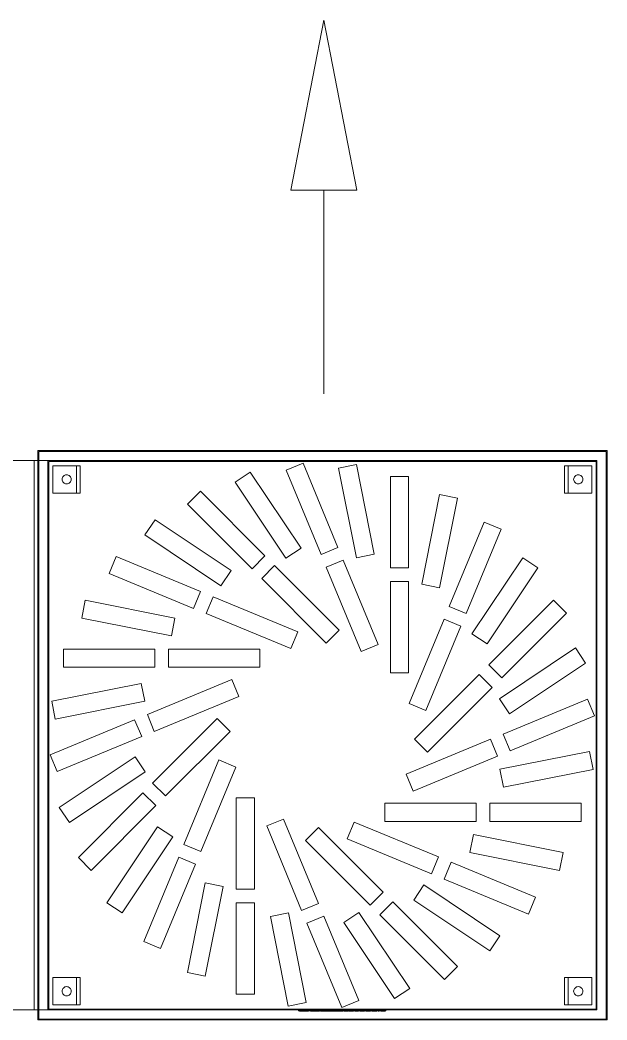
# Model space of a CAD drawing. Header units: inches. Extents: x -172 to 5713, y -54 to 3470.
# Drawn here: x 1669 to 1733.2, y 1305.2 to 1414.6 of the extents above; entities that cross this region are included whole.
import ezdxf

# ---------------------------------------------------------------- set-up
doc = ezdxf.new("R2010")
doc.units = ezdxf.units.IN
doc.header["$MEASUREMENT"] = 0
for name, color, linetype, lineweight in [('MTY-EMIS-KANALI', 150, 'Continuous', 0), ('STM-U-MENFEZ', 2, 'Continuous', 0), ('VDI3805_Objects', 7, 'Continuous', 0)]:
    doc.layers.add(name, color=color, linetype=linetype, lineweight=lineweight)

# ---------------------------------------------------------------- blocks, each defined once
blk = doc.blocks.new('150_970_03')
at = {"layer": 'VDI3805_Objects', "color": 7}
for p, q in [((-0.0696, 0.3005), (-0.0696, 0.3015)), ((-0.0696, 0.3015), (0.026, 0.3015)), ((0.026, 0.3005), (-0.0696, 0.3005)), ((0.026, 0.3005), (0.026, 0.3015))]:
    blk.add_line(p, q, dxfattribs=at)
at = {"layer": 'VDI3805_Objects', "color": 38}
for p, q in [((-0.0672, 0.3018), (-0.0688, 0.3018)), ((-0.0688, 0.3018), (-0.0688, 0.3006)), ((-0.0688, 0.3018), (-0.0666, 0.3018)), ((-0.0688, 0.3006), (-0.0672, 0.3006)), ((-0.0666, 0.3006), (-0.0688, 0.3006)), ((-0.0653, 0.3018), (-0.0672, 0.3018)), ((-0.0672, 0.3018), (-0.0672, 0.3006)), ((-0.0672, 0.3006), (-0.0653, 0.3006)), ((-0.0666, 0.3018), (-0.0666, 0.3006)), ((-0.065, 0.3018), (-0.0653, 0.3018)), ((-0.0653, 0.3018), (-0.0653, 0.3006)), ((-0.0653, 0.3006), (-0.065, 0.3006)), ((-0.065, 0.3018), (-0.0638, 0.3018)), ((-0.065, 0.3018), (-0.065, 0.3006)), ((-0.0638, 0.3006), (-0.065, 0.3006)), ((-0.0638, 0.3018), (-0.0638, 0.3006)), ((-0.0609, 0.3018), (-0.0621, 0.3018)), ((-0.0621, 0.3006), (-0.0621, 0.3018)), ((-0.0609, 0.3006), (-0.0621, 0.3006)), ((-0.0609, 0.3006), (-0.0609, 0.3018)), ((-0.0583, 0.3018), (-0.0594, 0.3018)), ((-0.0594, 0.3018), (-0.0594, 0.3006)), ((-0.0594, 0.3018), (-0.0583, 0.3018)), ((-0.0594, 0.3006), (-0.0583, 0.3006)), ((-0.0583, 0.3006), (-0.0594, 0.3006)), ((-0.0553, 0.3018), (-0.0583, 0.3018)), ((-0.0583, 0.3018), (-0.0583, 0.3006)), ((-0.0583, 0.3018), (-0.0583, 0.3006)), ((-0.0583, 0.3018), (-0.0553, 0.3018)), ((-0.0583, 0.3006), (-0.0553, 0.3006)), ((-0.0553, 0.3006), (-0.0583, 0.3006)), ((-0.0541, 0.3018), (-0.0553, 0.3018)), ((-0.0553, 0.3018), (-0.0553, 0.3006)), ((-0.0553, 0.3018), (-0.0553, 0.3006)), ((-0.0553, 0.3018), (-0.0541, 0.3018)), ((-0.0553, 0.3006), (-0.0541, 0.3006)), ((-0.0541, 0.3006), (-0.0553, 0.3006)), ((-0.0541, 0.3018), (-0.0541, 0.3006)), ((-0.0513, 0.3018), (-0.0525, 0.3018)), ((-0.0525, 0.3018), (-0.0525, 0.3006)), ((-0.0525, 0.3006), (-0.0513, 0.3006)), ((-0.0486, 0.3018), (-0.0513, 0.3018)), ((-0.0513, 0.3018), (-0.0513, 0.3006)), ((-0.0513, 0.3006), (-0.0486, 0.3006)), ((-0.0486, 0.3018), (-0.0475, 0.3018)), ((-0.0486, 0.3018), (-0.0486, 0.3006)), ((-0.0475, 0.3006), (-0.0486, 0.3006)), ((-0.0475, 0.3018), (-0.0475, 0.3006)), ((-0.0459, 0.3018), (-0.0456, 0.3018)), ((-0.0456, 0.3018), (-0.0459, 0.3018)), ((-0.0459, 0.3018), (-0.0459, 0.3006)), ((-0.0459, 0.3018), (-0.0459, 0.3018)), ((-0.0459, 0.3018), (-0.0459, 0.3006)), ((-0.0459, 0.3018), (-0.0454, 0.3018)), ((-0.0454, 0.3018), (-0.0459, 0.3018)), ((-0.0459, 0.3018), (-0.0459, 0.3006)), ((-0.0459, 0.3018), (-0.0459, 0.3018)), ((-0.0456, 0.3006), (-0.0459, 0.3006)), ((-0.0459, 0.3006), (-0.0456, 0.3006)), ((-0.0459, 0.3006), (-0.0459, 0.3006)), ((-0.0454, 0.3006), (-0.0459, 0.3006)), ((-0.0459, 0.3006), (-0.0454, 0.3006)), ((-0.0459, 0.3006), (-0.0459, 0.3006)), ((-0.0456, 0.3018), (-0.0456, 0.3006)), ((-0.0456, 0.3018), (-0.0453, 0.3018)), ((-0.0453, 0.3018), (-0.0456, 0.3018)), ((-0.0456, 0.3018), (-0.0456, 0.3006)), ((-0.0453, 0.3006), (-0.0456, 0.3006)), ((-0.0456, 0.3006), (-0.0453, 0.3006)), ((-0.0454, 0.3018), (-0.0454, 0.3006)), ((-0.0454, 0.3018), (-0.0448, 0.3018)), ((-0.0448, 0.3018), (-0.0454, 0.3018)), ((-0.0454, 0.3018), (-0.0454, 0.3006)), ((-0.0448, 0.3006), (-0.0454, 0.3006)), ((-0.0454, 0.3006), (-0.0448, 0.3006)), ((-0.0453, 0.3018), (-0.0453, 0.3006)), ((-0.0453, 0.3018), (-0.045, 0.3018)), ((-0.045, 0.3018), (-0.0453, 0.3018)), ((-0.0453, 0.3018), (-0.0453, 0.3006)), ((-0.045, 0.3006), (-0.0453, 0.3006)), ((-0.0453, 0.3006), (-0.045, 0.3006)), ((-0.045, 0.3018), (-0.045, 0.3006)), ((-0.045, 0.3018), (-0.0447, 0.3018)), ((-0.0446, 0.3018), (-0.045, 0.3018)), ((-0.045, 0.3018), (-0.045, 0.3006)), ((-0.0447, 0.3006), (-0.045, 0.3006)), ((-0.045, 0.3006), (-0.0446, 0.3006)), ((-0.0448, 0.3018), (-0.0448, 0.3006)), ((-0.0448, 0.3018), (-0.0441, 0.3018)), ((-0.0441, 0.3018), (-0.0448, 0.3018)), ((-0.0448, 0.3018), (-0.0448, 0.3006)), ((-0.0441, 0.3006), (-0.0448, 0.3006)), ((-0.0448, 0.3006), (-0.0441, 0.3006)), ((-0.0447, 0.3018), (-0.0447, 0.3006)), ((-0.0447, 0.3018), (-0.0443, 0.3018)), ((-0.0443, 0.3006), (-0.0447, 0.3006)), ((-0.0443, 0.3018), (-0.0446, 0.3018)), ((-0.0446, 0.3018), (-0.0446, 0.3006)), ((-0.0446, 0.3006), (-0.0443, 0.3006)), ((-0.0443, 0.3018), (-0.0443, 0.3006)), ((-0.0443, 0.3018), (-0.0439, 0.3018)), ((-0.0439, 0.3018), (-0.0443, 0.3018)), ((-0.0443, 0.3018), (-0.0443, 0.3006)), ((-0.0439, 0.3006), (-0.0443, 0.3006)), ((-0.0443, 0.3006), (-0.0439, 0.3006)), ((-0.0441, 0.3018), (-0.0441, 0.3006)), ((-0.0441, 0.3018), (-0.0435, 0.3018)), ((-0.0435, 0.3018), (-0.0441, 0.3018)), ((-0.0441, 0.3018), (-0.0441, 0.3006)), ((-0.0435, 0.3006), (-0.0441, 0.3006)), ((-0.0441, 0.3006), (-0.0435, 0.3006)), ((-0.0439, 0.3018), (-0.0439, 0.3006)), ((-0.0439, 0.3018), (-0.0436, 0.3018)), ((-0.0435, 0.3018), (-0.0439, 0.3018)), ((-0.0439, 0.3018), (-0.0439, 0.3006)), ((-0.0436, 0.3006), (-0.0439, 0.3006)), ((-0.0439, 0.3006), (-0.0435, 0.3006)), ((-0.0436, 0.3018), (-0.0436, 0.3006)), ((-0.0436, 0.3018), (-0.0432, 0.3018)), ((-0.0432, 0.3006), (-0.0436, 0.3006)), ((-0.0432, 0.3018), (-0.0435, 0.3018)), ((-0.0435, 0.3018), (-0.0435, 0.3006)), ((-0.0435, 0.3018), (-0.0435, 0.3006)), ((-0.0435, 0.3018), (-0.0429, 0.3018)), ((-0.0429, 0.3018), (-0.0435, 0.3018)), ((-0.0435, 0.3018), (-0.0435, 0.3006)), ((-0.0435, 0.3006), (-0.0432, 0.3006)), ((-0.0429, 0.3006), (-0.0435, 0.3006)), ((-0.0435, 0.3006), (-0.0429, 0.3006)), ((-0.0432, 0.3018), (-0.0432, 0.3006)), ((-0.0432, 0.3018), (-0.0429, 0.3018)), ((-0.0429, 0.3018), (-0.0432, 0.3018)), ((-0.0432, 0.3018), (-0.0432, 0.3006)), ((-0.0429, 0.3006), (-0.0432, 0.3006)), ((-0.0432, 0.3006), (-0.0429, 0.3006)), ((-0.0429, 0.3018), (-0.0429, 0.3006)), ((-0.0429, 0.3018), (-0.0427, 0.3018)), ((-0.0427, 0.3018), (-0.0429, 0.3018)), ((-0.0429, 0.3018), (-0.0429, 0.3006)), ((-0.0429, 0.3018), (-0.0429, 0.3006)), ((-0.0429, 0.3018), (-0.0424, 0.3018)), ((-0.0424, 0.3018), (-0.0429, 0.3018)), ((-0.0429, 0.3018), (-0.0429, 0.3006)), ((-0.0427, 0.3006), (-0.0429, 0.3006)), ((-0.0429, 0.3006), (-0.0427, 0.3006)), ((-0.0424, 0.3006), (-0.0429, 0.3006)), ((-0.0429, 0.3006), (-0.0424, 0.3006)), ((-0.0427, 0.3018), (-0.0427, 0.3006)), ((-0.0427, 0.3018), (-0.0425, 0.3018)), ((-0.0425, 0.3018), (-0.0427, 0.3018)), ((-0.0427, 0.3018), (-0.0427, 0.3006)), ((-0.0425, 0.3006), (-0.0427, 0.3006)), ((-0.0427, 0.3006), (-0.0425, 0.3006)), ((-0.0425, 0.3018), (-0.0425, 0.3006)), ((-0.0425, 0.3018), (-0.0424, 0.3018)), ((-0.0424, 0.3018), (-0.0425, 0.3018)), ((-0.0425, 0.3018), (-0.0425, 0.3006)), ((-0.0424, 0.3006), (-0.0425, 0.3006)), ((-0.0425, 0.3006), (-0.0424, 0.3006)), ((-0.0424, 0.3018), (-0.0424, 0.3006)), ((-0.0424, 0.3018), (-0.0424, 0.3018)), ((-0.0424, 0.3018), (-0.0424, 0.3006)), ((-0.0424, 0.3018), (-0.0424, 0.3018)), ((-0.0424, 0.3018), (-0.0424, 0.3006)), ((-0.0424, 0.3018), (-0.0424, 0.3006)), ((-0.0424, 0.3018), (-0.0419, 0.3018)), ((-0.0419, 0.3018), (-0.0424, 0.3018)), ((-0.0424, 0.3018), (-0.0424, 0.3006)), ((-0.0424, 0.3006), (-0.0424, 0.3006)), ((-0.0424, 0.3006), (-0.0424, 0.3006)), ((-0.0419, 0.3006), (-0.0424, 0.3006)), ((-0.0424, 0.3006), (-0.0419, 0.3006)), ((-0.0419, 0.3018), (-0.0419, 0.3006)), ((-0.0419, 0.3018), (-0.0415, 0.3018)), ((-0.0415, 0.3018), (-0.0419, 0.3018)), ((-0.0419, 0.3018), (-0.0419, 0.3006)), ((-0.0415, 0.3006), (-0.0419, 0.3006)), ((-0.0419, 0.3006), (-0.0415, 0.3006)), ((-0.0415, 0.3018), (-0.0415, 0.3006)), ((-0.0415, 0.3018), (-0.0412, 0.3018)), ((-0.0412, 0.3006), (-0.0415, 0.3006)), ((-0.0412, 0.3018), (-0.0412, 0.3006)), ((-0.0412, 0.3018), (-0.0411, 0.3018)), ((-0.0411, 0.3006), (-0.0412, 0.3006)), ((-0.0411, 0.3018), (-0.0411, 0.3006)), ((-0.0411, 0.3018), (-0.041, 0.3018)), ((-0.041, 0.3006), (-0.0411, 0.3006)), ((-0.041, 0.3018), (-0.041, 0.3006)), ((-0.0394, 0.3018), (-0.0356, 0.3018)), ((-0.0394, 0.3018), (-0.0394, 0.3006)), ((-0.0394, 0.3018), (-0.0367, 0.3018)), ((-0.0356, 0.3006), (-0.0394, 0.3006)), ((-0.0367, 0.3006), (-0.0394, 0.3006)), ((-0.0367, 0.3018), (-0.0367, 0.3006)), ((-0.0356, 0.3018), (-0.0356, 0.3006)), ((-0.0289, 0.3018), (-0.0341, 0.3018)), ((-0.0341, 0.3018), (-0.0341, 0.3006)), ((-0.0341, 0.3018), (-0.0321, 0.3018)), ((-0.0341, 0.3006), (-0.0289, 0.3006)), ((-0.0321, 0.3006), (-0.0341, 0.3006)), ((-0.0321, 0.3018), (-0.0321, 0.3006)), ((-0.0321, 0.3018), (-0.0309, 0.3018)), ((-0.0309, 0.3006), (-0.0321, 0.3006)), ((-0.0309, 0.3018), (-0.0309, 0.3006)), ((-0.0309, 0.3018), (-0.0289, 0.3018)), ((-0.0289, 0.3006), (-0.0309, 0.3006)), ((-0.0289, 0.3018), (-0.0289, 0.3006)), ((-0.0281, 0.3018), (-0.0279, 0.3018)), ((-0.0281, 0.3018), (-0.0281, 0.3006)), ((-0.0281, 0.3018), (-0.0281, 0.3018)), ((-0.0281, 0.3018), (-0.0281, 0.3006)), ((-0.0279, 0.3006), (-0.0281, 0.3006)), ((-0.0281, 0.3006), (-0.0281, 0.3006)), ((-0.0279, 0.3018), (-0.0279, 0.3006)), ((-0.0279, 0.3018), (-0.0277, 0.3018)), ((-0.0277, 0.3006), (-0.0279, 0.3006)), ((-0.0278, 0.3006), (-0.0278, 0.3018)), ((-0.0278, 0.3018), (-0.0277, 0.3018)), ((-0.0277, 0.3006), (-0.0278, 0.3006)), ((-0.0277, 0.3006), (-0.0277, 0.3018)), ((-0.0277, 0.3018), (-0.0276, 0.3018)), ((-0.0277, 0.3018), (-0.0277, 0.3006)), ((-0.0277, 0.3018), (-0.0274, 0.3018)), ((-0.0276, 0.3006), (-0.0277, 0.3006)), ((-0.0274, 0.3006), (-0.0277, 0.3006)), ((-0.0276, 0.3006), (-0.0276, 0.3018)), ((-0.0276, 0.3018), (-0.0274, 0.3018)), ((-0.0274, 0.3006), (-0.0276, 0.3006)), ((-0.0274, 0.3006), (-0.0274, 0.3018)), ((-0.0274, 0.3018), (-0.0272, 0.3018)), ((-0.0274, 0.3018), (-0.0274, 0.3006)), ((-0.0274, 0.3018), (-0.0271, 0.3018)), ((-0.0272, 0.3006), (-0.0274, 0.3006)), ((-0.0271, 0.3006), (-0.0274, 0.3006)), ((-0.0272, 0.3006), (-0.0272, 0.3018)), ((-0.0272, 0.3018), (-0.0269, 0.3018)), ((-0.0269, 0.3006), (-0.0272, 0.3006)), ((-0.0271, 0.3018), (-0.0271, 0.3006)), ((-0.0271, 0.3018), (-0.0267, 0.3018)), ((-0.0267, 0.3006), (-0.0271, 0.3006)), ((-0.0269, 0.3006), (-0.0269, 0.3018)), ((-0.0269, 0.3018), (-0.0266, 0.3018)), ((-0.0263, 0.3018), (-0.0269, 0.3018)), ((-0.0269, 0.3018), (-0.0269, 0.3006)), ((-0.0269, 0.3018), (-0.0265, 0.3018)), ((-0.0268, 0.3018), (-0.0269, 0.3018)), ((-0.0269, 0.3018), (-0.0269, 0.3018)), ((-0.0269, 0.3018), (-0.0269, 0.3018)), ((-0.0269, 0.3018), (-0.0269, 0.3018)), ((-0.0269, 0.3018), (-0.0269, 0.3018)), ((-0.0269, 0.3018), (-0.0268, 0.3018)), ((-0.0269, 0.3018), (-0.0269, 0.3006)), ((-0.0269, 0.3018), (-0.0269, 0.3006)), ((-0.0269, 0.3018), (-0.0269, 0.3006)), ((-0.0269, 0.3018), (-0.0269, 0.3006)), ((-0.0269, 0.3018), (-0.0269, 0.3006)), ((-0.0266, 0.3006), (-0.0269, 0.3006)), ((-0.0269, 0.3006), (-0.0263, 0.3006)), ((-0.0265, 0.3006), (-0.0269, 0.3006)), ((-0.0268, 0.3006), (-0.0269, 0.3006)), ((-0.0269, 0.3006), (-0.0269, 0.3006)), ((-0.0269, 0.3006), (-0.0269, 0.3006)), ((-0.0269, 0.3006), (-0.0269, 0.3006)), ((-0.0269, 0.3006), (-0.0269, 0.3006)), ((-0.0269, 0.3006), (-0.0269, 0.3006)), ((-0.0268, 0.3006), (-0.0269, 0.3006)), ((-0.0267, 0.3018), (-0.0268, 0.3018)), ((-0.0268, 0.3018), (-0.0268, 0.3006)), ((-0.0267, 0.3018), (-0.0268, 0.3018)), ((-0.0268, 0.3018), (-0.0268, 0.3006)), ((-0.0268, 0.3006), (-0.0267, 0.3006)), ((-0.0267, 0.3006), (-0.0268, 0.3006)), ((-0.0267, 0.3018), (-0.0267, 0.3006)), ((-0.0267, 0.3018), (-0.0263, 0.3018)), ((-0.0266, 0.3018), (-0.0267, 0.3018)), ((-0.0267, 0.3018), (-0.0267, 0.3006)), ((-0.0266, 0.3018), (-0.0267, 0.3018)), ((-0.0267, 0.3018), (-0.0267, 0.3006)), ((-0.0263, 0.3006), (-0.0267, 0.3006)), ((-0.0267, 0.3006), (-0.0266, 0.3006)), ((-0.0266, 0.3006), (-0.0267, 0.3006)), ((-0.0266, 0.3006), (-0.0266, 0.3018)), ((-0.0266, 0.3018), (-0.0262, 0.3018)), ((-0.0265, 0.3018), (-0.0266, 0.3018)), ((-0.0266, 0.3018), (-0.0266, 0.3006)), ((-0.0264, 0.3018), (-0.0266, 0.3018)), ((-0.0266, 0.3018), (-0.0266, 0.3006)), ((-0.0262, 0.3006), (-0.0266, 0.3006)), ((-0.0266, 0.3006), (-0.0265, 0.3006)), ((-0.0264, 0.3006), (-0.0266, 0.3006)), ((-0.0264, 0.3018), (-0.0265, 0.3018)), ((-0.0265, 0.3018), (-0.0265, 0.3006)), ((-0.0265, 0.3018), (-0.0265, 0.3006)), ((-0.0265, 0.3018), (-0.0258, 0.3018)), ((-0.0265, 0.3006), (-0.0265, 0.3018)), ((-0.0265, 0.3018), (-0.0264, 0.3018)), ((-0.0265, 0.3006), (-0.0265, 0.3018)), ((-0.0265, 0.3018), (-0.0265, 0.3018)), ((-0.0265, 0.3006), (-0.0265, 0.3018)), ((-0.0265, 0.3018), (-0.0265, 0.3018)), ((-0.0265, 0.3006), (-0.0265, 0.3018)), ((-0.0265, 0.3018), (-0.0265, 0.3018)), ((-0.0265, 0.3006), (-0.0264, 0.3006)), ((-0.0258, 0.3006), (-0.0265, 0.3006)), ((-0.0264, 0.3006), (-0.0265, 0.3006)), ((-0.0265, 0.3006), (-0.0265, 0.3006)), ((-0.0265, 0.3006), (-0.0265, 0.3006)), ((-0.0265, 0.3006), (-0.0265, 0.3006)), ((-0.0262, 0.3018), (-0.0264, 0.3018)), ((-0.0264, 0.3018), (-0.0264, 0.3006)), ((-0.0263, 0.3018), (-0.0264, 0.3018)), ((-0.0264, 0.3018), (-0.0264, 0.3006)), ((-0.0264, 0.3006), (-0.0264, 0.3018)), ((-0.0264, 0.3018), (-0.0263, 0.3018)), ((-0.0264, 0.3006), (-0.0264, 0.3018)), ((-0.0264, 0.3018), (-0.0264, 0.3018)), ((-0.0264, 0.3006), (-0.0262, 0.3006)), ((-0.0263, 0.3006), (-0.0264, 0.3006)), ((-0.0263, 0.3006), (-0.0264, 0.3006)), ((-0.0264, 0.3006), (-0.0264, 0.3006)), ((-0.0263, 0.3018), (-0.0263, 0.3006)), ((-0.0263, 0.3018), (-0.0258, 0.3018)), ((-0.0263, 0.3018), (-0.0263, 0.3006)), ((-0.0263, 0.3006), (-0.0263, 0.3018)), ((-0.0263, 0.3018), (-0.0263, 0.3018)), ((-0.0263, 0.3006), (-0.0263, 0.3018)), ((-0.0262, 0.3018), (-0.0263, 0.3018)), ((-0.0258, 0.3006), (-0.0263, 0.3006)), ((-0.0263, 0.3006), (-0.0263, 0.3006)), ((-0.0263, 0.3006), (-0.0262, 0.3006)), ((-0.0262, 0.3006), (-0.0262, 0.3018)), ((-0.0262, 0.3018), (-0.0258, 0.3018)), ((-0.0249, 0.3018), (-0.0262, 0.3018)), ((-0.0262, 0.3018), (-0.0262, 0.3006)), ((-0.0253, 0.3018), (-0.0262, 0.3018)), ((-0.0258, 0.3006), (-0.0262, 0.3006)), ((-0.0262, 0.3006), (-0.0249, 0.3006)), ((-0.0262, 0.3006), (-0.0253, 0.3006)), ((-0.0258, 0.3006), (-0.0258, 0.3018)), ((-0.0258, 0.3018), (-0.0254, 0.3018)), ((-0.0258, 0.3018), (-0.0254, 0.3018)), ((-0.0258, 0.3018), (-0.0258, 0.3006)), ((-0.0258, 0.3018), (-0.0253, 0.3018)), ((-0.0254, 0.3006), (-0.0258, 0.3006)), ((-0.0254, 0.3006), (-0.0258, 0.3006)), ((-0.0253, 0.3006), (-0.0258, 0.3006)), ((-0.0254, 0.3006), (-0.0254, 0.3018)), ((-0.0254, 0.3018), (-0.0251, 0.3018)), ((-0.0249, 0.3018), (-0.0254, 0.3018)), ((-0.0254, 0.3018), (-0.0254, 0.3006)), ((-0.0251, 0.3006), (-0.0254, 0.3006)), ((-0.0254, 0.3006), (-0.0249, 0.3006)), ((-0.0253, 0.3018), (-0.0253, 0.3006)), ((-0.0253, 0.3018), (-0.0249, 0.3018)), ((-0.0249, 0.3006), (-0.0253, 0.3006)), ((-0.0251, 0.3006), (-0.0251, 0.3018)), ((-0.0251, 0.3018), (-0.0247, 0.3018)), ((-0.0247, 0.3006), (-0.0251, 0.3006)), ((-0.0245, 0.3018), (-0.0249, 0.3018)), ((-0.0249, 0.3018), (-0.0249, 0.3006)), ((-0.0249, 0.3018), (-0.0249, 0.3006)), ((-0.0249, 0.3006), (-0.0245, 0.3006)), ((-0.0247, 0.3006), (-0.0247, 0.3018)), ((-0.0247, 0.3018), (-0.0244, 0.3018)), ((-0.0244, 0.3006), (-0.0247, 0.3006)), ((-0.0242, 0.3018), (-0.0245, 0.3018)), ((-0.0245, 0.3018), (-0.0245, 0.3006)), ((-0.0245, 0.3006), (-0.0242, 0.3006)), ((-0.0244, 0.3006), (-0.0244, 0.3018)), ((-0.0244, 0.3018), (-0.0242, 0.3018)), ((-0.0242, 0.3006), (-0.0244, 0.3006)), ((-0.0242, 0.3006), (-0.0242, 0.3018)), ((-0.0242, 0.3018), (-0.024, 0.3018)), ((-0.0239, 0.3018), (-0.0242, 0.3018)), ((-0.0242, 0.3018), (-0.0242, 0.3006)), ((-0.024, 0.3006), (-0.0242, 0.3006)), ((-0.0242, 0.3006), (-0.0239, 0.3006)), ((-0.024, 0.3006), (-0.024, 0.3018)), ((-0.024, 0.3018), (-0.0239, 0.3018)), ((-0.0239, 0.3006), (-0.024, 0.3006)), ((-0.0239, 0.3018), (-0.0237, 0.3018)), ((-0.0239, 0.3006), (-0.0239, 0.3018)), ((-0.0239, 0.3006), (-0.0239, 0.3018)), ((-0.0239, 0.3018), (-0.0239, 0.3018)), ((-0.0239, 0.3018), (-0.0239, 0.3006)), ((-0.0237, 0.3006), (-0.0239, 0.3006)), ((-0.0239, 0.3006), (-0.0239, 0.3006)), ((-0.0237, 0.3018), (-0.0237, 0.3006)), ((-0.0237, 0.3018), (-0.0236, 0.3018)), ((-0.0236, 0.3006), (-0.0237, 0.3006)), ((-0.0236, 0.3018), (-0.0236, 0.3006)), ((-0.0236, 0.3018), (-0.0235, 0.3018)), ((-0.0235, 0.3006), (-0.0236, 0.3006)), ((-0.0235, 0.3018), (-0.0235, 0.3006)), ((-0.022, 0.3018), (-0.0224, 0.3018)), ((-0.0224, 0.3018), (-0.0224, 0.3006)), ((-0.0224, 0.3018), (-0.0193, 0.3018)), ((-0.0224, 0.3006), (-0.022, 0.3006)), ((-0.0193, 0.3006), (-0.0224, 0.3006)), ((-0.0189, 0.3018), (-0.022, 0.3018)), ((-0.022, 0.3018), (-0.022, 0.3006)), ((-0.022, 0.3006), (-0.0189, 0.3006)), ((-0.0188, 0.3018), (-0.0219, 0.3018)), ((-0.0219, 0.3018), (-0.0219, 0.3006)), ((-0.0219, 0.3018), (-0.0135, 0.3018)), ((-0.0219, 0.3006), (-0.0188, 0.3006)), ((-0.0135, 0.3006), (-0.0219, 0.3006)), ((-0.0212, 0.3018), (-0.0215, 0.3018)), ((-0.0215, 0.3018), (-0.0215, 0.3006)), ((-0.0215, 0.3018), (-0.0184, 0.3018)), ((-0.0215, 0.3006), (-0.0212, 0.3006)), ((-0.0184, 0.3006), (-0.0215, 0.3006)), ((-0.0181, 0.3018), (-0.0212, 0.3018)), ((-0.0212, 0.3018), (-0.0212, 0.3006)), ((-0.0212, 0.3006), (-0.0181, 0.3006)), ((-0.0203, 0.3018), (-0.0207, 0.3018)), ((-0.0207, 0.3018), (-0.0207, 0.3006)), ((-0.0207, 0.3018), (-0.0176, 0.3018)), ((-0.0207, 0.3006), (-0.0203, 0.3006)), ((-0.0176, 0.3006), (-0.0207, 0.3006)), ((-0.0172, 0.3018), (-0.0203, 0.3018)), ((-0.0203, 0.3018), (-0.0203, 0.3006)), ((-0.0203, 0.3006), (-0.0172, 0.3006)), ((-0.0195, 0.3018), (-0.0198, 0.3018)), ((-0.0198, 0.3018), (-0.0198, 0.3006)), ((-0.0198, 0.3018), (-0.0167, 0.3018)), ((-0.0198, 0.3006), (-0.0195, 0.3006)), ((-0.0167, 0.3006), (-0.0198, 0.3006)), ((-0.0171, 0.3018), (-0.0195, 0.3018)), ((-0.0195, 0.3018), (-0.0195, 0.3006)), ((-0.0195, 0.3006), (-0.0171, 0.3006)), ((-0.0193, 0.3018), (-0.0193, 0.3006)), ((-0.0193, 0.3018), (-0.0189, 0.3018)), ((-0.0189, 0.3006), (-0.0193, 0.3006)), ((-0.0186, 0.3018), (-0.019, 0.3018)), ((-0.019, 0.3018), (-0.019, 0.3006)), ((-0.019, 0.3018), (-0.0176, 0.3018)), ((-0.019, 0.3006), (-0.0186, 0.3006)), ((-0.0176, 0.3006), (-0.019, 0.3006)), ((-0.0189, 0.3018), (-0.0189, 0.3006)), ((-0.0104, 0.3018), (-0.0188, 0.3018)), ((-0.0188, 0.3018), (-0.0188, 0.3006)), ((-0.0188, 0.3006), (-0.0104, 0.3006)), ((-0.0179, 0.3018), (-0.0186, 0.3018)), ((-0.0186, 0.3018), (-0.0186, 0.3006)), ((-0.0186, 0.3006), (-0.0179, 0.3006)), ((-0.0184, 0.3018), (-0.0184, 0.3006)), ((-0.0184, 0.3018), (-0.0181, 0.3018)), ((-0.0181, 0.3006), (-0.0184, 0.3006)), ((-0.0181, 0.3018), (-0.0181, 0.3006)), ((-0.0176, 0.3018), (-0.0179, 0.3018)), ((-0.0179, 0.3018), (-0.0179, 0.3006)), ((-0.0179, 0.3006), (-0.0176, 0.3006)), ((-0.0176, 0.3018), (-0.0176, 0.3006)), ((-0.0176, 0.3018), (-0.0172, 0.3018)), ((-0.0176, 0.3018), (-0.0176, 0.3006)), ((-0.0172, 0.3006), (-0.0176, 0.3006)), ((-0.0172, 0.3018), (-0.0172, 0.3006)), ((-0.0167, 0.3018), (-0.0171, 0.3018)), ((-0.0171, 0.3018), (-0.0171, 0.3006)), ((-0.0171, 0.3006), (-0.0167, 0.3006)), ((-0.0167, 0.3018), (-0.0167, 0.3006)), ((-0.016, 0.3018), (-0.0129, 0.3018)), ((-0.0157, 0.3018), (-0.016, 0.3018)), ((-0.016, 0.3018), (-0.016, 0.3006)), ((-0.0129, 0.3006), (-0.016, 0.3006)), ((-0.016, 0.3006), (-0.0157, 0.3006)), ((-0.0134, 0.3018), (-0.0157, 0.3018)), ((-0.0157, 0.3018), (-0.0157, 0.3006)), ((-0.0157, 0.3018), (-0.0154, 0.3018)), ((-0.0126, 0.3018), (-0.0157, 0.3018)), ((-0.0157, 0.3018), (-0.0157, 0.3006)), ((-0.0157, 0.3006), (-0.0134, 0.3006)), ((-0.0154, 0.3006), (-0.0157, 0.3006)), ((-0.0157, 0.3006), (-0.0126, 0.3006)), ((-0.0154, 0.3018), (-0.0138, 0.3018)), ((-0.0154, 0.3018), (-0.0154, 0.3006)), ((-0.0138, 0.3006), (-0.0154, 0.3006)), ((-0.0152, 0.3018), (-0.0121, 0.3018)), ((-0.0148, 0.3018), (-0.0152, 0.3018)), ((-0.0152, 0.3018), (-0.0152, 0.3006)), ((-0.0121, 0.3006), (-0.0152, 0.3006)), ((-0.0152, 0.3006), (-0.0148, 0.3006)), ((-0.0143, 0.3018), (-0.0149, 0.3018)), ((-0.0149, 0.3018), (-0.0149, 0.3006)), ((-0.0149, 0.3018), (-0.0146, 0.3018)), ((-0.0149, 0.3006), (-0.0143, 0.3006)), ((-0.0146, 0.3006), (-0.0149, 0.3006)), ((-0.0117, 0.3018), (-0.0148, 0.3018)), ((-0.0148, 0.3018), (-0.0148, 0.3006)), ((-0.0148, 0.3006), (-0.0117, 0.3006)), ((-0.0146, 0.3018), (-0.0146, 0.3006)), ((-0.0146, 0.3018), (-0.0143, 0.3018)), ((-0.0143, 0.3006), (-0.0146, 0.3006)), ((-0.0143, 0.3018), (-0.0143, 0.3006)), ((-0.0143, 0.3018), (-0.0112, 0.3018)), ((-0.014, 0.3018), (-0.0143, 0.3018)), ((-0.0143, 0.3018), (-0.0143, 0.3006)), ((-0.0112, 0.3006), (-0.0143, 0.3006)), ((-0.0143, 0.3006), (-0.014, 0.3006)), ((-0.0109, 0.3018), (-0.014, 0.3018)), ((-0.014, 0.3018), (-0.014, 0.3006)), ((-0.014, 0.3006), (-0.0109, 0.3006)), ((-0.0138, 0.3018), (-0.0138, 0.3006)), ((-0.0138, 0.3018), (-0.0134, 0.3018)), ((-0.0134, 0.3006), (-0.0138, 0.3006)), ((-0.0135, 0.3018), (-0.0104, 0.3018)), ((-0.0135, 0.3018), (-0.0135, 0.3006)), ((-0.0104, 0.3006), (-0.0135, 0.3006)), ((-0.0134, 0.3018), (-0.0134, 0.3006)), ((-0.0129, 0.3018), (-0.0129, 0.3006)), ((-0.0129, 0.3018), (-0.0126, 0.3018)), ((-0.0126, 0.3006), (-0.0129, 0.3006)), ((-0.0126, 0.3018), (-0.0126, 0.3006)), ((-0.0121, 0.3018), (-0.0121, 0.3006)), ((-0.0121, 0.3018), (-0.0117, 0.3018)), ((-0.0117, 0.3006), (-0.0121, 0.3006)), ((-0.0117, 0.3018), (-0.0117, 0.3006)), ((-0.0112, 0.3018), (-0.0112, 0.3006)), ((-0.0112, 0.3018), (-0.0109, 0.3018)), ((-0.0109, 0.3006), (-0.0112, 0.3006)), ((-0.0109, 0.3018), (-0.0109, 0.3006)), ((-0.0104, 0.3018), (-0.0104, 0.3006)), ((-0.0099, 0.3018), (-0.01, 0.3018)), ((-0.01, 0.3018), (-0.01, 0.3006)), ((-0.0099, 0.3006), (-0.01, 0.3006)), ((-0.0095, 0.3018), (-0.0099, 0.3018)), ((-0.0099, 0.3018), (-0.0099, 0.3006)), ((-0.0099, 0.3006), (-0.0095, 0.3006)), ((-0.009, 0.3018), (-0.0095, 0.3018)), ((-0.0095, 0.3018), (-0.0095, 0.3006)), ((-0.0095, 0.3006), (-0.009, 0.3006)), ((-0.0082, 0.3018), (-0.009, 0.3018)), ((-0.009, 0.3018), (-0.009, 0.3006)), ((-0.009, 0.3006), (-0.0082, 0.3006)), ((-0.0073, 0.3018), (-0.0082, 0.3018)), ((-0.0082, 0.3018), (-0.0082, 0.3006)), ((-0.0082, 0.3006), (-0.0073, 0.3006)), ((-0.0063, 0.3018), (-0.0073, 0.3018)), ((-0.0073, 0.3018), (-0.0073, 0.3006)), ((-0.0072, 0.3018), (-0.0073, 0.3018)), ((-0.0073, 0.3006), (-0.0073, 0.3018)), ((-0.0073, 0.3006), (-0.0063, 0.3006)), ((-0.0073, 0.3006), (-0.0072, 0.3006)), ((-0.0072, 0.3006), (-0.0072, 0.3018)), ((-0.007, 0.3018), (-0.0072, 0.3018)), ((-0.0072, 0.3006), (-0.007, 0.3006)), ((-0.007, 0.3006), (-0.007, 0.3018)), ((-0.0067, 0.3018), (-0.007, 0.3018)), ((-0.007, 0.3006), (-0.0067, 0.3006)), ((-0.0067, 0.3006), (-0.0067, 0.3018)), ((-0.0063, 0.3018), (-0.0067, 0.3018)), ((-0.0067, 0.3006), (-0.0063, 0.3006)), ((-0.0052, 0.3018), (-0.0063, 0.3018)), ((-0.0063, 0.3018), (-0.0063, 0.3006)), ((-0.0063, 0.3006), (-0.0063, 0.3018)), ((-0.0058, 0.3018), (-0.0063, 0.3018)), ((-0.0063, 0.3006), (-0.0052, 0.3006)), ((-0.0063, 0.3006), (-0.0058, 0.3006)), ((-0.0058, 0.3006), (-0.0058, 0.3018)), ((-0.0053, 0.3018), (-0.0058, 0.3018)), ((-0.0058, 0.3006), (-0.0053, 0.3006)), ((-0.0046, 0.3018), (-0.0053, 0.3018)), ((-0.0053, 0.3006), (-0.0053, 0.3018)), ((-0.0053, 0.3006), (-0.0046, 0.3006)), ((-0.004, 0.3018), (-0.0052, 0.3018)), ((-0.0052, 0.3018), (-0.0052, 0.3006)), ((-0.0052, 0.3006), (-0.004, 0.3006)), ((-0.0046, 0.3006), (-0.0046, 0.3018)), ((-0.004, 0.3018), (-0.0046, 0.3018)), ((-0.0046, 0.3006), (-0.004, 0.3006)), ((-0.0028, 0.3018), (-0.004, 0.3018)), ((-0.004, 0.3018), (-0.004, 0.3006)), ((-0.0034, 0.3018), (-0.004, 0.3018)), ((-0.004, 0.3006), (-0.0028, 0.3006)), ((-0.004, 0.3006), (-0.0034, 0.3006)), ((-0.0034, 0.3006), (-0.0034, 0.3018)), ((-0.0027, 0.3018), (-0.0034, 0.3018)), ((-0.0034, 0.3006), (-0.0027, 0.3006)), ((-0.0017, 0.3018), (-0.0028, 0.3018)), ((-0.0028, 0.3018), (-0.0028, 0.3006)), ((-0.0028, 0.3006), (-0.0017, 0.3006)), ((-0.0027, 0.3006), (-0.0027, 0.3018)), ((-0.0022, 0.3018), (-0.0027, 0.3018)), ((-0.0027, 0.3006), (-0.0022, 0.3006)), ((-0.0022, 0.3006), (-0.0022, 0.3018)), ((-0.0017, 0.3018), (-0.0022, 0.3018)), ((-0.0022, 0.3006), (-0.0017, 0.3006)), ((-0.0007, 0.3018), (-0.0017, 0.3018)), ((-0.0017, 0.3018), (-0.0017, 0.3006)), ((-0.0017, 0.3006), (-0.0017, 0.3018)), ((-0.0013, 0.3018), (-0.0017, 0.3018)), ((-0.0007, 0.3006), (-0.0017, 0.3006)), ((-0.0017, 0.3006), (-0.0013, 0.3006)), ((-0.0013, 0.3006), (-0.0013, 0.3018)), ((-0.001, 0.3018), (-0.0013, 0.3018)), ((-0.0013, 0.3006), (-0.001, 0.3006)), ((-0.001, 0.3006), (-0.001, 0.3018)), ((-0.0008, 0.3018), (-0.001, 0.3018)), ((-0.001, 0.3006), (-0.0008, 0.3006)), ((-0.0007, 0.3018), (-0.0008, 0.3018)), ((-0.0008, 0.3006), (-0.0008, 0.3018)), ((-0.0008, 0.3006), (-0.0007, 0.3006)), ((0.0002, 0.3018), (-0.0007, 0.3018)), ((-0.0007, 0.3018), (-0.0007, 0.3006)), ((-0.0007, 0.3006), (-0.0007, 0.3018)), ((0.0002, 0.3006), (-0.0007, 0.3006)), ((0.001, 0.3018), (0.0002, 0.3018)), ((0.0002, 0.3018), (0.0002, 0.3006)), ((0.001, 0.3006), (0.0002, 0.3006)), ((0.0015, 0.3018), (0.001, 0.3018)), ((0.001, 0.3018), (0.001, 0.3006)), ((0.0015, 0.3006), (0.001, 0.3006)), ((0.0019, 0.3018), (0.0015, 0.3018)), ((0.0015, 0.3018), (0.0015, 0.3006)), ((0.0019, 0.3006), (0.0015, 0.3006)), ((0.002, 0.3018), (0.0019, 0.3018)), ((0.0019, 0.3018), (0.0019, 0.3006)), ((0.002, 0.3006), (0.0019, 0.3006)), ((0.002, 0.3018), (0.002, 0.3006)), ((0.0057, 0.3018), (0.0031, 0.3018)), ((0.0031, 0.3018), (0.0031, 0.3006)), ((0.0031, 0.3018), (0.0072, 0.3018)), ((0.0031, 0.3006), (0.0057, 0.3006)), ((0.0072, 0.3006), (0.0031, 0.3006)), ((0.0037, 0.3018), (0.0038, 0.3018)), ((0.0037, 0.3018), (0.0038, 0.3018)), ((0.0037, 0.3018), (0.0037, 0.3006)), ((0.0038, 0.3006), (0.0037, 0.3006)), ((0.0038, 0.3006), (0.0037, 0.3006)), ((0.0038, 0.3018), (0.0038, 0.3006)), ((0.0038, 0.3018), (0.0041, 0.3018)), ((0.0038, 0.3018), (0.004, 0.3018)), ((0.0038, 0.3018), (0.0038, 0.3006)), ((0.0041, 0.3006), (0.0038, 0.3006)), ((0.004, 0.3006), (0.0038, 0.3006)), ((0.004, 0.3018), (0.0045, 0.3018)), ((0.004, 0.3018), (0.004, 0.3006)), ((0.0045, 0.3006), (0.004, 0.3006)), ((0.0041, 0.3018), (0.0041, 0.3006)), ((0.0041, 0.3018), (0.0045, 0.3018)), ((0.0045, 0.3006), (0.0041, 0.3006)), ((0.0045, 0.3018), (0.0045, 0.3006)), ((0.0045, 0.3018), (0.005, 0.3018)), ((0.0045, 0.3018), (0.005, 0.3018)), ((0.0045, 0.3018), (0.0045, 0.3006)), ((0.005, 0.3006), (0.0045, 0.3006)), ((0.005, 0.3006), (0.0045, 0.3006)), ((0.005, 0.3018), (0.005, 0.3006)), ((0.005, 0.3018), (0.0057, 0.3018)), ((0.005, 0.3018), (0.0057, 0.3018)), ((0.005, 0.3018), (0.005, 0.3006)), ((0.0057, 0.3006), (0.005, 0.3006)), ((0.0057, 0.3006), (0.005, 0.3006)), ((0.0064, 0.3018), (0.0057, 0.3018)), ((0.0057, 0.3018), (0.0057, 0.3006)), ((0.0057, 0.3018), (0.0057, 0.3006)), ((0.0057, 0.3006), (0.0064, 0.3006)), ((0.0072, 0.3018), (0.0064, 0.3018)), ((0.0064, 0.3018), (0.0064, 0.3006)), ((0.0064, 0.3006), (0.0072, 0.3006)), ((0.0065, 0.3006), (0.0065, 0.3018)), ((0.0065, 0.3018), (0.0066, 0.3018)), ((0.0065, 0.3006), (0.0065, 0.3018)), ((0.0065, 0.3018), (0.0065, 0.3018)), ((0.0066, 0.3006), (0.0065, 0.3006)), ((0.0065, 0.3006), (0.0065, 0.3006)), ((0.0066, 0.3006), (0.0066, 0.3018)), ((0.0066, 0.3018), (0.0068, 0.3018)), ((0.0068, 0.3006), (0.0066, 0.3006)), ((0.007, 0.3018), (0.0068, 0.3018)), ((0.0068, 0.3006), (0.0068, 0.3018)), ((0.0068, 0.3006), (0.007, 0.3006)), ((0.007, 0.3006), (0.007, 0.3018)), ((0.0072, 0.3018), (0.007, 0.3018)), ((0.007, 0.3006), (0.0072, 0.3006)), ((0.0081, 0.3018), (0.0072, 0.3018)), ((0.0072, 0.3018), (0.0072, 0.3006)), ((0.0072, 0.3018), (0.0072, 0.3006)), ((0.0072, 0.3018), (0.0103, 0.3018)), ((0.0072, 0.3006), (0.0072, 0.3018)), ((0.0075, 0.3018), (0.0072, 0.3018)), ((0.0072, 0.3006), (0.0081, 0.3006)), ((0.0103, 0.3006), (0.0072, 0.3006)), ((0.0072, 0.3006), (0.0075, 0.3006)), ((0.0075, 0.3006), (0.0075, 0.3018)), ((0.0078, 0.3018), (0.0075, 0.3018)), ((0.0075, 0.3006), (0.0078, 0.3006)), ((0.0078, 0.3006), (0.0078, 0.3018)), ((0.0081, 0.3018), (0.0078, 0.3018)), ((0.0078, 0.3006), (0.0081, 0.3006)), ((0.0131, 0.3018), (0.0081, 0.3018)), ((0.0081, 0.3018), (0.0081, 0.3006)), ((0.0081, 0.3006), (0.0081, 0.3018)), ((0.0081, 0.3018), (0.0104, 0.3018)), ((0.0081, 0.3006), (0.0131, 0.3006)), ((0.0104, 0.3006), (0.0081, 0.3006)), ((0.0103, 0.3018), (0.0131, 0.3018)), ((0.0103, 0.3018), (0.0103, 0.3006)), ((0.0131, 0.3006), (0.0103, 0.3006)), ((0.0104, 0.3006), (0.0104, 0.3018)), ((0.0131, 0.3018), (0.0131, 0.3006)), ((0.025, 0.3018), (0.0153, 0.3018)), ((0.0153, 0.3018), (0.0153, 0.3006)), ((0.0153, 0.3018), (0.0185, 0.3018)), ((0.0153, 0.3006), (0.025, 0.3006)), ((0.0185, 0.3006), (0.0153, 0.3006)), ((0.0185, 0.3018), (0.0218, 0.3018)), ((0.0185, 0.3018), (0.0185, 0.3006)), ((0.0218, 0.3006), (0.0185, 0.3006)), ((0.0218, 0.3018), (0.0218, 0.3006)), ((0.0218, 0.3018), (0.025, 0.3018)), ((0.025, 0.3006), (0.0218, 0.3006)), ((0.025, 0.3018), (0.025, 0.3006))]:
    blk.add_line(p, q, dxfattribs=at)
blk = doc.blocks.new('70003_970_03')
at = {"layer": 'VDI3805_Objects', "color": 7}
for p, q in [((0.3115, 0.3115), (-0.3115, 0.3115)), ((-0.3115, 0.3115), (-0.3115, -0.3115)), ((0.3115, -0.3115), (0.3115, 0.3115)), ((-0.0397, 0.2902), (-0.0212, 0.2979)), ((-0.0212, 0.2979), (0.017, 0.2055)), ((0.0177, 0.2924), (0.0373, 0.2963)), ((0.0373, 0.2963), (0.0568, 0.1982)), ((-0.0956, 0.2769), (-0.0789, 0.288)), ((-0.0789, 0.288), (-0.0234, 0.2049)), ((-0.0014, 0.1978), (-0.0397, 0.2902)), ((0.0372, 0.1943), (0.0177, 0.2924)), ((-0.04, 0.1938), (-0.0956, 0.2769)), ((0.0744, 0.2833), (0.0944, 0.2833)), ((0.0744, 0.1833), (0.0744, 0.2833)), ((0.0944, 0.1833), (0.0944, 0.2833)), ((-0.1478, 0.2529), (-0.1336, 0.2671)), ((-0.1336, 0.2671), (-0.0629, 0.1964)), ((0.1087, 0.1653), (0.1282, 0.2634)), ((0.1282, 0.2634), (0.1478, 0.2595)), ((-0.077, 0.1822), (-0.1478, 0.2529)), ((0.1478, 0.2595), (0.1283, 0.1614)), ((-0.1943, 0.2193), (-0.1832, 0.2359)), ((-0.1832, 0.2359), (-0.1, 0.1803)), ((0.1389, 0.1409), (0.1771, 0.2333)), ((0.1771, 0.2333), (0.1956, 0.2256)), ((-0.1111, 0.1637), (-0.1943, 0.2193)), ((0.1956, 0.2256), (0.1573, 0.1333)), ((-0.0234, 0.2049), (-0.04, 0.1938)), ((0.017, 0.2055), (-0.0014, 0.1978)), ((0.0568, 0.1982), (0.0372, 0.1943)), ((-0.2333, 0.1771), (-0.2256, 0.1956)), ((-0.2256, 0.1956), (-0.1333, 0.1573)), ((-0.0629, 0.1964), (-0.077, 0.1822)), ((0.0043, 0.184), (0.0228, 0.1916)), ((0.0228, 0.1916), (0.061, 0.0992)), ((0.1637, 0.1111), (0.2193, 0.1943)), ((0.2193, 0.1943), (0.2359, 0.1832)), ((-0.1409, 0.1389), (-0.2333, 0.1771)), ((-0.1, 0.1803), (-0.1111, 0.1637)), ((-0.0664, 0.1716), (-0.0523, 0.1858)), ((-0.0523, 0.1858), (0.0184, 0.1151)), ((0.0426, 0.0916), (0.0043, 0.184)), ((0.0744, 0.1833), (0.0944, 0.1833)), ((0.2359, 0.1832), (0.1803, 0.1)), ((0.0043, 0.1009), (-0.0664, 0.1716)), ((0.0744, 0.1683), (0.0944, 0.1683)), ((0.0744, 0.0683), (0.0744, 0.1683)), ((0.0944, 0.0683), (0.0944, 0.1683)), ((0.1283, 0.1614), (0.1087, 0.1653)), ((-0.1333, 0.1573), (-0.1409, 0.1389)), ((-0.2634, 0.1282), (-0.2595, 0.1478)), ((-0.2595, 0.1478), (-0.1614, 0.1283)), ((-0.1271, 0.1331), (-0.1194, 0.1516)), ((-0.1194, 0.1516), (-0.027, 0.1133)), ((0.1822, 0.077), (0.2529, 0.1478)), ((0.2529, 0.1478), (0.2671, 0.1336)), ((-0.0347, 0.0949), (-0.1271, 0.1331)), ((0.1573, 0.1333), (0.1389, 0.1409)), ((0.2671, 0.1336), (0.1964, 0.0629)), ((-0.1653, 0.1087), (-0.2634, 0.1282)), ((-0.1614, 0.1283), (-0.1653, 0.1087)), ((0.0949, 0.0347), (0.1331, 0.1271)), ((0.1331, 0.1271), (0.1516, 0.1194)), ((-0.027, 0.1133), (-0.0347, 0.0949)), ((0.0184, 0.1151), (0.0043, 0.1009)), ((0.1516, 0.1194), (0.1133, 0.027)), ((0.1803, 0.1), (0.1637, 0.1111)), ((0.061, 0.0992), (0.0426, 0.0916)), ((-0.2833, 0.0744), (-0.2833, 0.0944)), ((-0.2833, 0.0944), (-0.1833, 0.0944)), ((-0.1833, 0.0744), (-0.1833, 0.0944)), ((-0.1683, 0.0944), (-0.0683, 0.0944)), ((-0.1683, 0.0744), (-0.1683, 0.0944)), ((-0.0683, 0.0744), (-0.0683, 0.0944)), ((0.1938, 0.04), (0.2769, 0.0956)), ((0.2769, 0.0956), (0.288, 0.0789)), ((0.1964, 0.0629), (0.1822, 0.077)), ((0.288, 0.0789), (0.2049, 0.0234)), ((-0.2833, 0.0744), (-0.1833, 0.0744)), ((-0.1683, 0.0744), (-0.0683, 0.0744)), ((0.0744, 0.0683), (0.0944, 0.0683)), ((0.1009, -0.0043), (0.1716, 0.0664)), ((0.1716, 0.0664), (0.1858, 0.0523)), ((-0.2963, 0.0373), (-0.1982, 0.0568)), ((-0.1982, 0.0568), (-0.1943, 0.0372)), ((-0.1916, 0.0228), (-0.0992, 0.061)), ((-0.0992, 0.061), (-0.0916, 0.0426)), ((0.1858, 0.0523), (0.1151, -0.0184)), ((-0.2924, 0.0177), (-0.2963, 0.0373)), ((-0.1943, 0.0372), (-0.2924, 0.0177)), ((-0.0916, 0.0426), (-0.184, 0.0043)), ((0.1133, 0.027), (0.0949, 0.0347)), ((0.2049, 0.0234), (0.1938, 0.04)), ((0.1978, 0.0014), (0.2902, 0.0397)), ((0.2902, 0.0397), (0.2979, 0.0212)), ((-0.184, 0.0043), (-0.1916, 0.0228)), ((-0.2979, -0.0212), (-0.2055, 0.017)), ((-0.2055, 0.017), (-0.1978, -0.0014)), ((-0.1858, -0.0523), (-0.1151, 0.0184)), ((-0.1151, 0.0184), (-0.1009, 0.0043)), ((0.2979, 0.0212), (0.2055, -0.017)), ((-0.1009, 0.0043), (-0.1716, -0.0664)), ((0.2055, -0.017), (0.1978, 0.0014)), ((-0.1978, -0.0014), (-0.2902, -0.0397)), ((0.0916, -0.0426), (0.184, -0.0043)), ((0.1151, -0.0184), (0.1009, -0.0043)), ((0.184, -0.0043), (0.1916, -0.0228)), ((-0.2902, -0.0397), (-0.2979, -0.0212)), ((0.1943, -0.0372), (0.2924, -0.0177)), ((0.2924, -0.0177), (0.2963, -0.0373)), ((-0.288, -0.0789), (-0.2049, -0.0234)), ((-0.2049, -0.0234), (-0.1938, -0.04)), ((-0.1516, -0.1194), (-0.1133, -0.027)), ((-0.1133, -0.027), (-0.0949, -0.0347)), ((0.1916, -0.0228), (0.0992, -0.061)), ((-0.1938, -0.04), (-0.2769, -0.0956)), ((-0.0949, -0.0347), (-0.1331, -0.1271)), ((0.0992, -0.061), (0.0916, -0.0426)), ((0.1982, -0.0568), (0.1943, -0.0372)), ((0.2963, -0.0373), (0.1982, -0.0568)), ((-0.1716, -0.0664), (-0.1858, -0.0523)), ((-0.2671, -0.1336), (-0.1964, -0.0629)), ((-0.1964, -0.0629), (-0.1822, -0.077)), ((-0.0944, -0.1683), (-0.0944, -0.0683)), ((-0.0944, -0.0683), (-0.0744, -0.0683)), ((-0.0744, -0.1683), (-0.0744, -0.0683)), ((0.0683, -0.0744), (0.1683, -0.0744)), ((0.0683, -0.0944), (0.0683, -0.0744)), ((0.1683, -0.0944), (0.1683, -0.0744)), ((0.1833, -0.0744), (0.2833, -0.0744)), ((0.1833, -0.0944), (0.1833, -0.0744)), ((0.2833, -0.0944), (0.2833, -0.0744)), ((-0.2769, -0.0956), (-0.288, -0.0789)), ((-0.1822, -0.077), (-0.2529, -0.1478)), ((-0.061, -0.0992), (-0.0426, -0.0916)), ((-0.0426, -0.0916), (-0.0043, -0.184)), ((0.027, -0.1133), (0.0347, -0.0949)), ((0.0347, -0.0949), (0.1271, -0.1331)), ((0.0683, -0.0944), (0.1683, -0.0944)), ((0.1833, -0.0944), (0.2833, -0.0944)), ((-0.2359, -0.1832), (-0.1803, -0.1)), ((-0.1803, -0.1), (-0.1637, -0.1111)), ((-0.0228, -0.1916), (-0.061, -0.0992)), ((-0.0184, -0.1151), (-0.0043, -0.1009)), ((-0.0043, -0.1009), (0.0664, -0.1716)), ((0.1614, -0.1283), (0.1653, -0.1087)), ((0.1653, -0.1087), (0.2634, -0.1282)), ((-0.1637, -0.1111), (-0.2193, -0.1943)), ((-0.1331, -0.1271), (-0.1516, -0.1194)), ((0.0523, -0.1858), (-0.0184, -0.1151)), ((0.1194, -0.1516), (0.027, -0.1133)), ((0.2595, -0.1478), (0.1614, -0.1283)), ((0.2634, -0.1282), (0.2595, -0.1478)), ((-0.2529, -0.1478), (-0.2671, -0.1336)), ((-0.1956, -0.2256), (-0.1573, -0.1333)), ((-0.1389, -0.1409), (-0.1771, -0.2333)), ((-0.1573, -0.1333), (-0.1389, -0.1409)), ((0.1271, -0.1331), (0.1194, -0.1516)), ((0.1333, -0.1573), (0.1409, -0.1389)), ((0.1409, -0.1389), (0.2333, -0.1771)), ((-0.1478, -0.2595), (-0.1283, -0.1614)), ((-0.1283, -0.1614), (-0.1087, -0.1653)), ((0.1, -0.1803), (0.1111, -0.1637)), ((0.1111, -0.1637), (0.1943, -0.2193)), ((0.2256, -0.1956), (0.1333, -0.1573)), ((-0.1087, -0.1653), (-0.1282, -0.2634)), ((-0.0944, -0.1683), (-0.0744, -0.1683)), ((0.0664, -0.1716), (0.0523, -0.1858)), ((-0.2193, -0.1943), (-0.2359, -0.1832)), ((-0.0944, -0.2833), (-0.0944, -0.1833)), ((-0.0944, -0.1833), (-0.0744, -0.1833)), ((-0.0744, -0.2833), (-0.0744, -0.1833)), ((-0.0043, -0.184), (-0.0228, -0.1916)), ((0.0629, -0.1964), (0.077, -0.1822)), ((0.077, -0.1822), (0.1478, -0.2529)), ((0.1832, -0.2359), (0.1, -0.1803)), ((0.2333, -0.1771), (0.2256, -0.1956)), ((-0.0568, -0.1982), (-0.0372, -0.1943)), ((-0.0372, -0.1943), (-0.0177, -0.2924)), ((0.0234, -0.2049), (0.04, -0.1938)), ((0.04, -0.1938), (0.0956, -0.2769)), ((0.1336, -0.2671), (0.0629, -0.1964)), ((-0.0373, -0.2963), (-0.0568, -0.1982)), ((-0.017, -0.2055), (0.0014, -0.1978)), ((0.0212, -0.2979), (-0.017, -0.2055)), ((0.0014, -0.1978), (0.0397, -0.2902)), ((0.0789, -0.288), (0.0234, -0.2049)), ((-0.1771, -0.2333), (-0.1956, -0.2256)), ((0.1943, -0.2193), (0.1832, -0.2359)), ((-0.1282, -0.2634), (-0.1478, -0.2595)), ((0.1478, -0.2529), (0.1336, -0.2671)), ((-0.0944, -0.2833), (-0.0744, -0.2833)), ((0.0956, -0.2769), (0.0789, -0.288)), ((-0.0177, -0.2924), (-0.0373, -0.2963)), ((0.0397, -0.2902), (0.0212, -0.2979)), ((0.3115, -0.3115), (-0.3115, -0.3115))]:
    blk.add_line(p, q, dxfattribs=at)
at = {"layer": 'VDI3805_Objects', "color": 0}
for p, q in [((0.3105, 0.3105), (-0.3105, 0.3105)), ((-0.3105, 0.3105), (-0.3105, -0.3105)), ((0.3105, 0.3105), (0.3105, -0.3105)), ((0.3105, -0.3105), (-0.3105, -0.3105))]:
    blk.add_line(p, q, dxfattribs=at)
blk = doc.blocks.new('70205_970_03')
at = {"layer": 'VDI3805_Objects', "color": 253}
for p, q in [((-0.3005, -0.3005), (-0.3005, 0.3005)), ((0.3005, 0.3005), (-0.3005, 0.3005)), ((-0.2995, -0.2995), (-0.2995, 0.2995)), ((-0.2995, 0.2995), (0.2995, 0.2995)), ((0.2995, 0.2995), (0.2995, -0.2995)), ((0.3005, -0.3005), (0.3005, 0.3005)), ((0.3005, 0.3005), (0.3156, 0.3005)), ((0.4355, 0.3005), (0.3005, 0.3005)), ((0.3156, -0.3005), (0.3156, 0.3005)), ((0.3156, 0.3005), (0.4355, 0.3005)), ((-0.269, 0.295), (-0.295, 0.295)), ((-0.295, 0.295), (-0.295, 0.265)), ((-0.295, 0.295), (-0.265, 0.295)), ((-0.2828, 0.2842), (-0.2819, 0.2846)), ((-0.2819, 0.2846), (-0.281, 0.2849)), ((-0.281, 0.2849), (-0.28, 0.285)), ((-0.28, 0.285), (-0.279, 0.2849)), ((-0.279, 0.2849), (-0.2781, 0.2846)), ((-0.2781, 0.2846), (-0.2772, 0.2842)), ((-0.269, 0.295), (-0.269, 0.265)), ((-0.265, 0.295), (-0.265, 0.265)), ((0.265, 0.265), (0.265, 0.295)), ((0.265, 0.295), (0.295, 0.295)), ((0.295, 0.295), (0.269, 0.295)), ((0.269, 0.265), (0.269, 0.295)), ((0.2772, 0.2842), (0.2781, 0.2846)), ((0.2781, 0.2846), (0.279, 0.2849)), ((0.279, 0.2849), (0.28, 0.285)), ((0.28, 0.285), (0.281, 0.2849)), ((0.281, 0.2849), (0.2819, 0.2846)), ((0.2819, 0.2846), (0.2828, 0.2842)), ((0.295, 0.265), (0.295, 0.295)), ((-0.285, 0.28), (-0.2849, 0.281)), ((-0.2849, 0.279), (-0.285, 0.28)), ((-0.2849, 0.281), (-0.2846, 0.2819)), ((-0.2846, 0.2781), (-0.2849, 0.279)), ((-0.2846, 0.2819), (-0.2842, 0.2828)), ((-0.2842, 0.2772), (-0.2846, 0.2781)), ((-0.2842, 0.2828), (-0.2835, 0.2835)), ((-0.2835, 0.2765), (-0.2842, 0.2772)), ((-0.2835, 0.2835), (-0.2828, 0.2842)), ((-0.2828, 0.2758), (-0.2835, 0.2765)), ((-0.2819, 0.2754), (-0.2828, 0.2758)), ((-0.281, 0.2751), (-0.2819, 0.2754)), ((-0.28, 0.275), (-0.281, 0.2751)), ((-0.279, 0.2751), (-0.28, 0.275)), ((-0.2781, 0.2754), (-0.279, 0.2751)), ((-0.2772, 0.2758), (-0.2781, 0.2754)), ((-0.2772, 0.2842), (-0.2765, 0.2835)), ((-0.2765, 0.2765), (-0.2772, 0.2758)), ((-0.2765, 0.2835), (-0.2758, 0.2828)), ((-0.2758, 0.2772), (-0.2765, 0.2765)), ((-0.2758, 0.2828), (-0.2754, 0.2819)), ((-0.2754, 0.2781), (-0.2758, 0.2772)), ((-0.2754, 0.2819), (-0.2751, 0.281)), ((-0.2751, 0.279), (-0.2754, 0.2781)), ((-0.2751, 0.281), (-0.275, 0.28)), ((-0.275, 0.28), (-0.2751, 0.279)), ((0.275, 0.28), (0.2751, 0.281)), ((0.2751, 0.279), (0.275, 0.28)), ((0.2751, 0.281), (0.2754, 0.2819)), ((0.2754, 0.2781), (0.2751, 0.279)), ((0.2754, 0.2819), (0.2758, 0.2828)), ((0.2758, 0.2772), (0.2754, 0.2781)), ((0.2758, 0.2828), (0.2765, 0.2835)), ((0.2765, 0.2765), (0.2758, 0.2772)), ((0.2765, 0.2835), (0.2772, 0.2842)), ((0.2772, 0.2758), (0.2765, 0.2765)), ((0.2781, 0.2754), (0.2772, 0.2758)), ((0.279, 0.2751), (0.2781, 0.2754)), ((0.28, 0.275), (0.279, 0.2751)), ((0.281, 0.2751), (0.28, 0.275)), ((0.2819, 0.2754), (0.281, 0.2751)), ((0.2828, 0.2758), (0.2819, 0.2754)), ((0.2828, 0.2842), (0.2835, 0.2835)), ((0.2835, 0.2765), (0.2828, 0.2758)), ((0.2835, 0.2835), (0.2842, 0.2828)), ((0.2842, 0.2772), (0.2835, 0.2765)), ((0.2842, 0.2828), (0.2846, 0.2819)), ((0.2846, 0.2781), (0.2842, 0.2772)), ((0.2846, 0.2819), (0.2849, 0.281)), ((0.2849, 0.279), (0.2846, 0.2781)), ((0.2849, 0.281), (0.285, 0.28)), ((0.285, 0.28), (0.2849, 0.279)), ((-0.295, 0.265), (-0.269, 0.265)), ((-0.265, 0.265), (-0.295, 0.265)), ((0.295, 0.265), (0.265, 0.265)), ((0.269, 0.265), (0.295, 0.265)), ((-0.269, -0.265), (-0.295, -0.265)), ((-0.295, -0.265), (-0.295, -0.295)), ((-0.295, -0.265), (-0.265, -0.265)), ((-0.269, -0.265), (-0.269, -0.295)), ((-0.265, -0.265), (-0.265, -0.295)), ((0.265, -0.295), (0.265, -0.265)), ((0.265, -0.265), (0.295, -0.265)), ((0.295, -0.265), (0.269, -0.265)), ((0.269, -0.295), (0.269, -0.265)), ((0.295, -0.295), (0.295, -0.265)), ((-0.285, -0.28), (-0.2849, -0.279)), ((-0.2849, -0.281), (-0.285, -0.28)), ((-0.2849, -0.279), (-0.2846, -0.2781)), ((-0.2846, -0.2819), (-0.2849, -0.281)), ((-0.2846, -0.2781), (-0.2842, -0.2772)), ((-0.2842, -0.2828), (-0.2846, -0.2819)), ((-0.2842, -0.2772), (-0.2835, -0.2765)), ((-0.2835, -0.2835), (-0.2842, -0.2828)), ((-0.2835, -0.2765), (-0.2828, -0.2758)), ((-0.2828, -0.2842), (-0.2835, -0.2835)), ((-0.2828, -0.2758), (-0.2819, -0.2754)), ((-0.2819, -0.2846), (-0.2828, -0.2842)), ((-0.2819, -0.2754), (-0.281, -0.2751)), ((-0.281, -0.2751), (-0.28, -0.275)), ((-0.28, -0.275), (-0.279, -0.2751)), ((-0.279, -0.2751), (-0.2781, -0.2754)), ((-0.2781, -0.2754), (-0.2772, -0.2758)), ((-0.2772, -0.2842), (-0.2781, -0.2846)), ((-0.2772, -0.2758), (-0.2765, -0.2765)), ((-0.2765, -0.2835), (-0.2772, -0.2842)), ((-0.2765, -0.2765), (-0.2758, -0.2772)), ((-0.2758, -0.2828), (-0.2765, -0.2835)), ((-0.2758, -0.2772), (-0.2754, -0.2781)), ((-0.2754, -0.2819), (-0.2758, -0.2828)), ((-0.2754, -0.2781), (-0.2751, -0.279)), ((-0.2751, -0.281), (-0.2754, -0.2819)), ((-0.2751, -0.279), (-0.275, -0.28)), ((-0.275, -0.28), (-0.2751, -0.281)), ((0.275, -0.28), (0.2751, -0.279)), ((0.2751, -0.281), (0.275, -0.28)), ((0.2751, -0.279), (0.2754, -0.2781)), ((0.2754, -0.2819), (0.2751, -0.281)), ((0.2754, -0.2781), (0.2758, -0.2772)), ((0.2758, -0.2828), (0.2754, -0.2819)), ((0.2758, -0.2772), (0.2765, -0.2765)), ((0.2765, -0.2835), (0.2758, -0.2828)), ((0.2765, -0.2765), (0.2772, -0.2758)), ((0.2772, -0.2842), (0.2765, -0.2835)), ((0.2772, -0.2758), (0.2781, -0.2754)), ((0.2781, -0.2846), (0.2772, -0.2842)), ((0.2781, -0.2754), (0.279, -0.2751)), ((0.279, -0.2751), (0.28, -0.275)), ((0.28, -0.275), (0.281, -0.2751)), ((0.281, -0.2751), (0.2819, -0.2754)), ((0.2819, -0.2754), (0.2828, -0.2758)), ((0.2828, -0.2842), (0.2819, -0.2846)), ((0.2828, -0.2758), (0.2835, -0.2765)), ((0.2835, -0.2835), (0.2828, -0.2842)), ((0.2835, -0.2765), (0.2842, -0.2772)), ((0.2842, -0.2828), (0.2835, -0.2835)), ((0.2842, -0.2772), (0.2846, -0.2781)), ((0.2846, -0.2819), (0.2842, -0.2828)), ((0.2846, -0.2781), (0.2849, -0.279)), ((0.2849, -0.281), (0.2846, -0.2819)), ((0.2849, -0.279), (0.285, -0.28)), ((0.285, -0.28), (0.2849, -0.281)), ((-0.295, -0.295), (-0.269, -0.295)), ((-0.265, -0.295), (-0.295, -0.295)), ((-0.281, -0.2849), (-0.2819, -0.2846)), ((-0.28, -0.285), (-0.281, -0.2849)), ((-0.279, -0.2849), (-0.28, -0.285)), ((-0.2781, -0.2846), (-0.279, -0.2849)), ((0.295, -0.295), (0.265, -0.295)), ((0.269, -0.295), (0.295, -0.295)), ((0.279, -0.2849), (0.2781, -0.2846)), ((0.28, -0.285), (0.279, -0.2849)), ((0.281, -0.2849), (0.28, -0.285)), ((0.2819, -0.2846), (0.281, -0.2849)), ((-0.3005, -0.3005), (0.3005, -0.3005)), ((0.2995, -0.2995), (-0.2995, -0.2995)), ((0.3005, -0.3005), (0.3156, -0.3005)), ((0.4355, -0.3005), (0.3005, -0.3005)), ((0.3156, -0.3005), (0.4355, -0.3005))]:
    blk.add_line(p, q, dxfattribs=at)
blk = doc.blocks.new('A$C00D65541')
at = {"layer": 'STM-U-MENFEZ'}
blk.add_lwpolyline([(-50.5, -59.89), (-46.89, -59.89), (-50.5, -78.51), (-54.11, -59.89), (-50.5, -59.89), (-50.5, -37.62)], dxfattribs=at)
at = {"layer": 'VDI3805_Objects', "xscale": 100, "yscale": 100, "zscale": 100}
for name in ['70003_970_03', '70205_970_03', '150_970_03']:
    blk.add_blockref(name, (-50.35, -0.25), dxfattribs=at)

msp = doc.modelspace()

# ---------------------------------------------------------------- block references
at = {"layer": 'MTY-EMIS-KANALI', "rotation": 180}
msp.add_blockref('A$C00D65541', (1651.74, 1336.08), dxfattribs=at)

doc.saveas('drawing.dxf')
